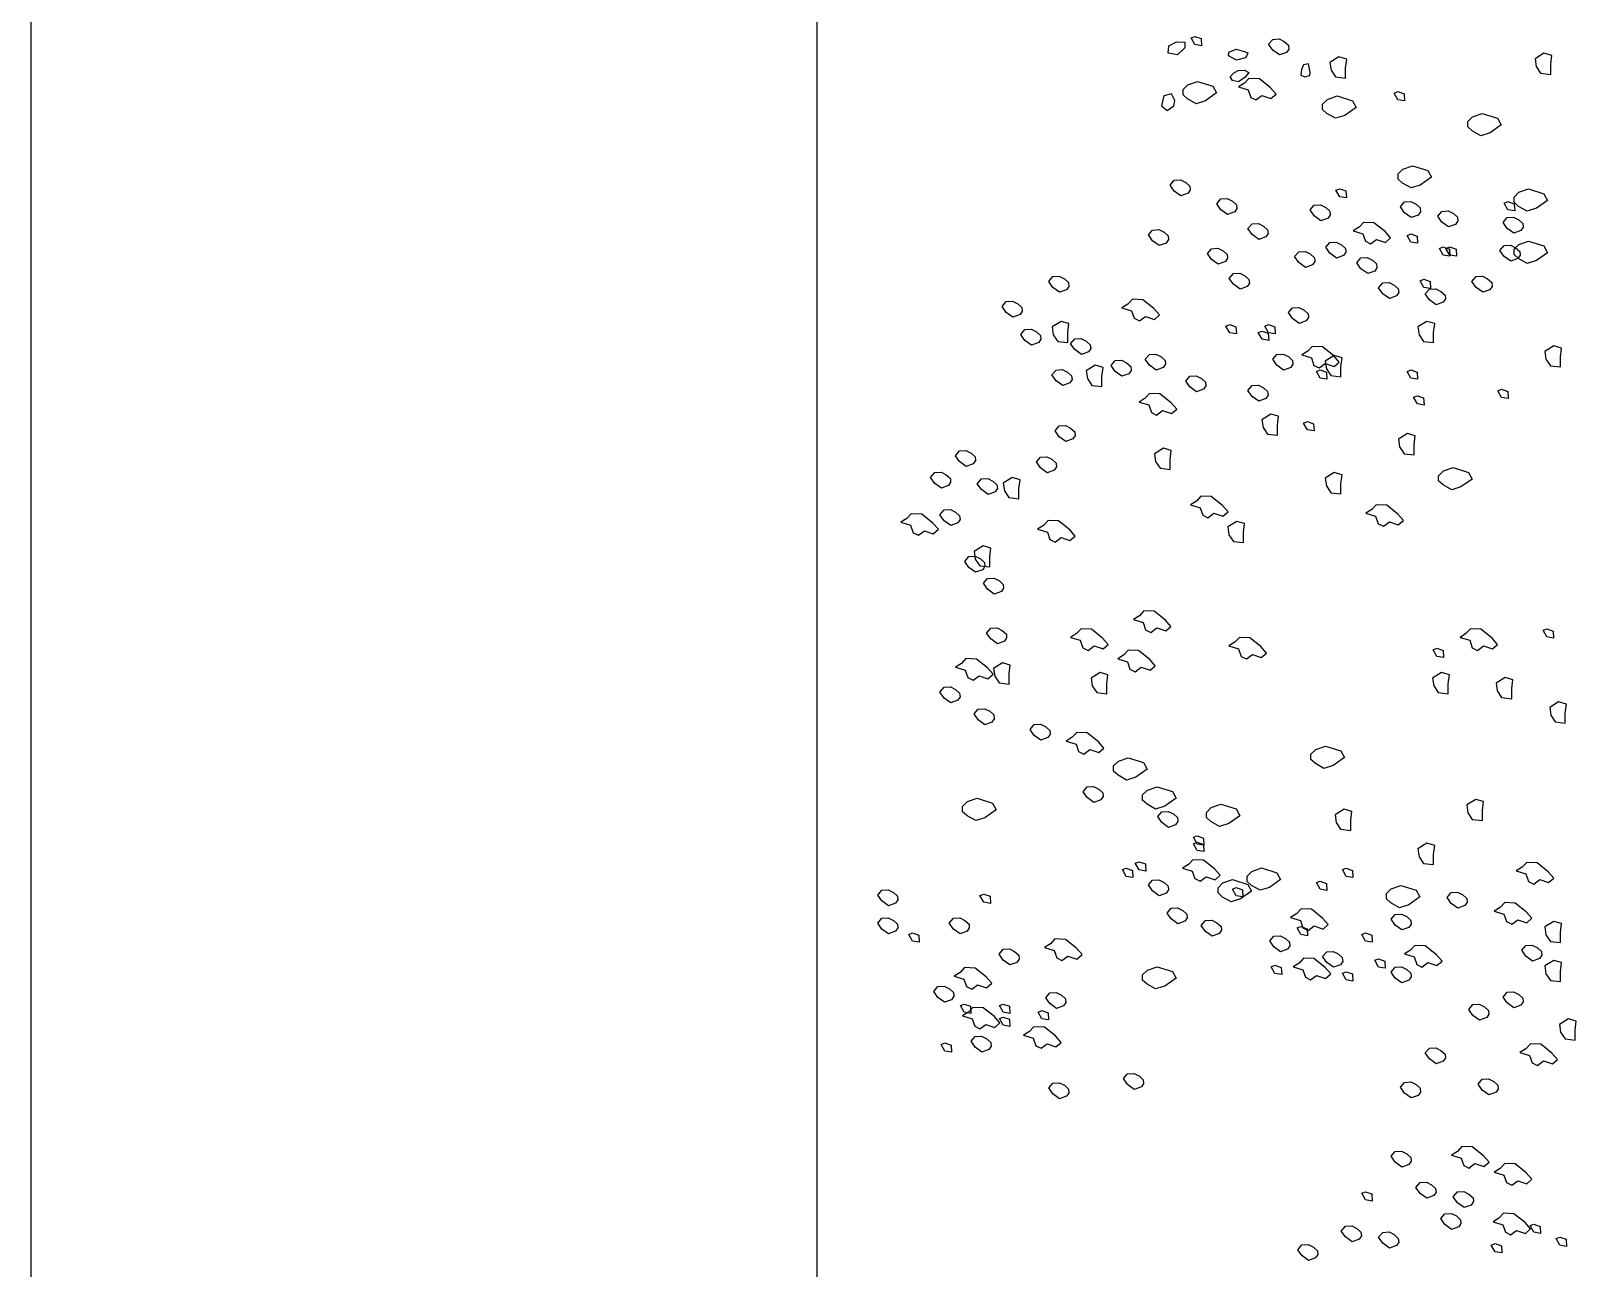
# Model space of a CAD drawing. Header units: millimetres. Extents: x 462666 to 1244237, y 2328025 to 3795663.
# Drawn here: x 1063301 to 1065664, y 2712353 to 2714242 of the extents above; entities that cross this region are included whole.
import ezdxf

# ---------------------------------------------------------------- set-up
doc = ezdxf.new("R2010")
doc.units = ezdxf.units.MM
for name, color, linetype in [('arbre', 250, 'Continuous'), ('MUR_POH', 64, 'Continuous'), ('PLO_LIN', 6, 'Continuous'), ('POP', 7, 'Continuous'), ('RAM_100', 160, 'Continuous')]:
    doc.layers.add(name, color=color, linetype=linetype)

# ---------------------------------------------------------------- blocks, each defined once
blk = doc.blocks.new('Z_RAM_A_3_hp 1220')
at = {"layer": 'POP', "linetype": 'Continuous'}
blk.add_lwpolyline([(-288.5, -408), (-6.5, -408), (-6.5, -13), (-288.5, -13)], close=True, dxfattribs=at)
at = {"layer": 'RAM_100', "linetype": 'Continuous'}
for points in [[(-297, -420), (0, -420), (0, 0), (-297, 0)], [(-288.5, -13), (-288.5, -408), (-6.5, -408), (-6.5, -13)]]:
    blk.add_lwpolyline(points, close=True, dxfattribs=at)
blk = doc.blocks.new('STROM 2')
at = {"layer": 'arbre', "color": 252}
for points in [[(1050349.5, 2714216), (1050338.2, 2714205.2), (1050324, 2714208), (1050325.1, 2714219.4), (1050336.5, 2714225.1), (1050349.5, 2714224.5)], [(1050375.1, 2714219.4), (1050364.9, 2714221.1), (1050359.2, 2714231.3), (1050364.9, 2714233.6), (1050374.5, 2714230.2)], [(1050442.1, 2714200.7), (1050428.5, 2714197.2), (1050416, 2714204.1), (1050416.6, 2714209.7), (1050427.9, 2714214.3), (1050438.7, 2714210.9), (1050445.6, 2714208.6), (1050444.4, 2714205.2)], [(1050504.6, 2714209.2), (1050493.8, 2714205.2), (1050483.6, 2714212.6), (1050477.4, 2714221.7), (1050483.6, 2714229), (1050493.3, 2714229.6), (1050501.2, 2714225.6), (1050507.5, 2714220), (1050508, 2714214.3)], [(1050541, 2714178.5), (1050538.2, 2714191.6), (1050530.8, 2714190.4), (1050527.4, 2714183.1), (1050526.8, 2714174.5), (1050532.5, 2714171.7), (1050540.4, 2714174)], [(1050594.9, 2714170), (1050594.9, 2714185.3), (1050596.6, 2714198.9), (1050584.7, 2714202.3), (1050571, 2714193.8), (1050572.7, 2714181.9), (1050579.6, 2714171.7)], [(1050908.1, 2714175.6), (1050908.1, 2714191), (1050909.8, 2714204.6), (1050897.8, 2714208), (1050884.2, 2714199.5), (1050885.9, 2714187.6), (1050892.7, 2714177.3)], [(1050441, 2714170.6), (1050431.4, 2714164.3), (1050422.3, 2714166), (1050418.9, 2714171.7), (1050424, 2714177.4), (1050430.8, 2714181.3), (1050440.4, 2714181.9), (1050447.3, 2714178.5)], [(1050480.2, 2714155.2), (1050463.2, 2714168.9), (1050447.3, 2714169.4), (1050440.4, 2714162), (1050431.4, 2714156.4), (1050446.1, 2714151.8), (1050450.1, 2714140.5), (1050458.1, 2714136.5), (1050467.1, 2714143.3), (1050480.8, 2714138.8), (1050488.7, 2714145.6)], [(1050334.3, 2714135.9), (1050329.2, 2714146.1), (1050317.2, 2714142.7), (1050313.8, 2714127.4), (1050322.3, 2714120.6), (1050332.6, 2714127.4)], [(1050380.8, 2714135.3), (1050366.6, 2714130.8), (1050353.5, 2714138.2), (1050346.7, 2714144.4), (1050346.7, 2714152.4), (1050354.1, 2714159.8), (1050368.9, 2714164.9), (1050392.2, 2714157.5), (1050397.8, 2714147.3)], [(1050593.8, 2714113), (1050579.6, 2714108.5), (1050566.5, 2714115.9), (1050559.7, 2714122.1), (1050559.7, 2714130.1), (1050567.1, 2714137.4), (1050581.9, 2714142.6), (1050605.2, 2714135.2), (1050610.9, 2714125)], [(1050685, 2714135.1), (1050674.8, 2714136.8), (1050669.1, 2714147), (1050674.8, 2714149.3), (1050684.5, 2714145.9)], [(1050815.4, 2714086.4), (1050801.2, 2714081.9), (1050788.1, 2714089.3), (1050781.3, 2714095.5), (1050781.3, 2714103.5), (1050788.7, 2714110.9), (1050803.5, 2714116), (1050826.8, 2714108.6), (1050832.5, 2714098.4)], [(1050709, 2714006.7), (1050694.8, 2714002.2), (1050681.8, 2714009.5), (1050675, 2714015.8), (1050675, 2714023.7), (1050682.3, 2714031.1), (1050697.1, 2714036.2), (1050720.4, 2714028.9), (1050726.1, 2714018.6)], [(1050354.3, 2713994.1), (1050343.5, 2713990.2), (1050333.3, 2713997.5), (1050327, 2714006.6), (1050333.3, 2714014), (1050343, 2714014.6), (1050350.9, 2714010.6), (1050357.2, 2714004.9), (1050357.7, 2713999.2)], [(1050596.1, 2713986.9), (1050585.9, 2713988.6), (1050580.2, 2713998.8), (1050585.9, 2714001.1), (1050595.5, 2713997.7)], [(1050886.3, 2713971.3), (1050872.1, 2713966.7), (1050859.1, 2713974.1), (1050852.2, 2713980.4), (1050852.2, 2713988.3), (1050859.6, 2713995.7), (1050874.4, 2714000.8), (1050897.7, 2713993.4), (1050903.4, 2713983.2)], [(1050425.6, 2713965.6), (1050414.8, 2713961.7), (1050404.6, 2713969), (1050398.3, 2713978.1), (1050404.6, 2713985.5), (1050414.2, 2713986.1), (1050422.2, 2713982.1), (1050428.4, 2713976.4), (1050429, 2713970.7)], [(1050705.9, 2713960.9), (1050695.1, 2713956.9), (1050684.8, 2713964.3), (1050678.6, 2713973.4), (1050684.8, 2713980.8), (1050694.5, 2713981.3), (1050702.4, 2713977.4), (1050708.7, 2713971.7), (1050709.3, 2713966)], [(1050853.1, 2713967.2), (1050842.8, 2713968.9), (1050837.2, 2713979.1), (1050842.8, 2713981.4), (1050852.5, 2713978)], [(1050568.1, 2713956.1), (1050557.3, 2713952.2), (1050547.1, 2713959.5), (1050540.8, 2713968.6), (1050547.1, 2713976), (1050556.7, 2713976.6), (1050564.7, 2713972.6), (1050570.9, 2713966.9), (1050571.5, 2713961.2)], [(1050762.9, 2713946.6), (1050752.1, 2713942.7), (1050741.8, 2713950), (1050735.6, 2713959.1), (1050741.8, 2713966.5), (1050751.5, 2713967.1), (1050759.5, 2713963.1), (1050765.7, 2713957.4), (1050766.3, 2713951.8)], [(1050862.6, 2713937.1), (1050851.8, 2713933.2), (1050841.6, 2713940.5), (1050835.4, 2713949.6), (1050841.6, 2713957), (1050851.3, 2713957.6), (1050859.2, 2713953.6), (1050865.5, 2713947.9), (1050866, 2713942.3)], [(1050321.1, 2713918.1), (1050310.3, 2713914.2), (1050300, 2713921.6), (1050293.8, 2713930.6), (1050300, 2713938), (1050309.7, 2713938.6), (1050317.7, 2713934.6), (1050323.9, 2713928.9), (1050324.5, 2713923.3)], [(1050473.1, 2713927.6), (1050462.3, 2713923.7), (1050452.1, 2713931.1), (1050445.8, 2713940.1), (1050452.1, 2713947.5), (1050461.7, 2713948.1), (1050469.7, 2713944.1), (1050475.9, 2713938.4), (1050476.5, 2713932.8)], [(1050655.2, 2713935.5), (1050638.1, 2713949.2), (1050622.2, 2713949.7), (1050615.4, 2713942.3), (1050606.3, 2713936.7), (1050621.1, 2713932.1), (1050625.1, 2713920.8), (1050633, 2713916.8), (1050642.1, 2713923.6), (1050655.7, 2713919.1), (1050663.7, 2713925.9)], [(1050704.8, 2713917.8), (1050694.6, 2713919.5), (1050688.9, 2713929.7), (1050694.6, 2713932), (1050704.2, 2713928.6)], [(1050411.3, 2713889.7), (1050400.5, 2713885.7), (1050390.3, 2713893.1), (1050384.1, 2713902.1), (1050390.3, 2713909.5), (1050400, 2713910.1), (1050407.9, 2713906.1), (1050414.2, 2713900.4), (1050414.7, 2713894.8)], [(1050591.8, 2713899.2), (1050581, 2713895.2), (1050570.8, 2713902.6), (1050564.6, 2713911.6), (1050570.8, 2713919), (1050580.5, 2713919.6), (1050588.4, 2713915.6), (1050594.7, 2713909.9), (1050595.3, 2713904.3)], [(1050754.2, 2713898), (1050744, 2713899.7), (1050738.3, 2713909.9), (1050744, 2713912.2), (1050753.7, 2713908.8)], [(1050764.1, 2713898), (1050753.9, 2713899.7), (1050748.2, 2713909.9), (1050753.9, 2713912.2), (1050763.5, 2713908.8)], [(1050857.9, 2713894.4), (1050847.1, 2713890.4), (1050836.9, 2713897.8), (1050830.6, 2713906.9), (1050836.9, 2713914.3), (1050846.5, 2713914.8), (1050854.5, 2713910.9), (1050860.7, 2713905.2), (1050861.3, 2713899.5)], [(1050886.3, 2713891.5), (1050872.1, 2713887), (1050859.1, 2713894.4), (1050852.2, 2713900.6), (1050852.2, 2713908.6), (1050859.6, 2713915.9), (1050874.4, 2713921.1), (1050897.7, 2713913.7), (1050903.4, 2713903.4)], [(1050544.3, 2713884.9), (1050533.5, 2713880.9), (1050523.3, 2713888.3), (1050517.1, 2713897.4), (1050523.3, 2713904.8), (1050533, 2713905.4), (1050540.9, 2713901.4), (1050547.2, 2713895.7), (1050547.7, 2713890)], [(1050639.3, 2713875.4), (1050628.6, 2713871.4), (1050618.3, 2713878.8), (1050612.1, 2713887.9), (1050618.3, 2713895.3), (1050628, 2713895.9), (1050635.9, 2713891.9), (1050642.2, 2713886.2), (1050642.8, 2713880.5)], [(1050169, 2713846.9), (1050158.3, 2713842.9), (1050148, 2713850.3), (1050141.8, 2713859.4), (1050148, 2713866.8), (1050157.7, 2713867.4), (1050165.6, 2713863.4), (1050171.9, 2713857.7), (1050172.5, 2713852)], [(1050444.6, 2713851.7), (1050433.8, 2713847.7), (1050423.6, 2713855.1), (1050417.3, 2713864.2), (1050423.6, 2713871.5), (1050433.2, 2713872.1), (1050441.2, 2713868.1), (1050447.4, 2713862.5), (1050448, 2713856.8)], [(1050724.6, 2713848.6), (1050714.4, 2713850.3), (1050708.7, 2713860.5), (1050714.4, 2713862.8), (1050724, 2713859.4)], [(1050815.1, 2713846.9), (1050804.3, 2713842.9), (1050794.1, 2713850.3), (1050787.8, 2713859.4), (1050794.1, 2713866.8), (1050803.8, 2713867.4), (1050811.7, 2713863.4), (1050818, 2713857.7), (1050818.5, 2713852)], [(1050672.6, 2713837.4), (1050661.8, 2713833.4), (1050651.6, 2713840.8), (1050645.3, 2713849.9), (1050651.6, 2713857.3), (1050661.2, 2713857.9), (1050669.2, 2713853.9), (1050675.4, 2713848.2), (1050676, 2713842.5)], [(1050743.9, 2713827.9), (1050733.1, 2713823.9), (1050722.8, 2713831.3), (1050716.6, 2713840.4), (1050722.8, 2713847.8), (1050732.5, 2713848.4), (1050740.5, 2713844.4), (1050746.7, 2713838.7), (1050747.3, 2713833)], [(1050097.8, 2713808.9), (1050087, 2713805), (1050076.8, 2713812.3), (1050070.5, 2713821.4), (1050076.8, 2713828.8), (1050086.4, 2713829.4), (1050094.4, 2713825.4), (1050100.6, 2713819.7), (1050101.2, 2713814)], [(1050302.3, 2713818), (1050285.3, 2713831.6), (1050269.4, 2713832.2), (1050262.6, 2713824.8), (1050253.5, 2713819.1), (1050268.2, 2713814.6), (1050272.2, 2713803.2), (1050280.2, 2713799.2), (1050289.3, 2713806), (1050302.9, 2713801.5), (1050310.9, 2713808.3)], [(1050534.8, 2713799.4), (1050524, 2713795.5), (1050513.8, 2713802.8), (1050507.6, 2713811.9), (1050513.8, 2713819.3), (1050523.5, 2713819.9), (1050531.4, 2713815.9), (1050537.7, 2713810.2), (1050538.2, 2713804.5)], [(1050170.7, 2713766.1), (1050170.7, 2713781.5), (1050172.4, 2713795.1), (1050160.4, 2713798.5), (1050146.8, 2713790), (1050148.5, 2713778.1), (1050155.3, 2713767.8)], [(1050428.1, 2713779.5), (1050417.9, 2713781.2), (1050412.2, 2713791.4), (1050417.9, 2713793.7), (1050427.5, 2713790.3)], [(1050487.4, 2713779.5), (1050477.2, 2713781.2), (1050471.5, 2713791.4), (1050477.2, 2713793.7), (1050486.8, 2713790.3)], [(1050729.3, 2713766.1), (1050729.3, 2713781.5), (1050731, 2713795.1), (1050719.1, 2713798.5), (1050705.4, 2713790), (1050707.2, 2713778.1), (1050714, 2713767.8)], [(1050126.3, 2713766.2), (1050115.5, 2713762.2), (1050105.3, 2713769.6), (1050099, 2713778.7), (1050105.3, 2713786.1), (1050114.9, 2713786.6), (1050122.9, 2713782.7), (1050129.1, 2713777), (1050129.7, 2713771.3)], [(1050202.3, 2713751.9), (1050191.5, 2713748), (1050181.3, 2713755.4), (1050175, 2713764.4), (1050181.3, 2713771.8), (1050190.9, 2713772.4), (1050198.9, 2713768.4), (1050205.1, 2713762.7), (1050205.7, 2713757.1)], [(1050477.5, 2713769.6), (1050467.3, 2713771.3), (1050461.6, 2713781.5), (1050467.3, 2713783.8), (1050476.9, 2713780.4)], [(1050316.3, 2713728.2), (1050305.5, 2713724.2), (1050295.3, 2713731.6), (1050289, 2713740.7), (1050295.3, 2713748.1), (1050304.9, 2713748.6), (1050312.9, 2713744.7), (1050319.2, 2713739), (1050319.7, 2713733.3)], [(1050511.1, 2713728.2), (1050500.3, 2713724.2), (1050490.1, 2713731.6), (1050483.8, 2713740.7), (1050490.1, 2713748.1), (1050499.7, 2713748.6), (1050507.7, 2713744.7), (1050513.9, 2713739), (1050514.5, 2713733.3)], [(1050576.8, 2713746.1), (1050559.7, 2713759.8), (1050543.8, 2713760.3), (1050537, 2713752.9), (1050527.9, 2713747.3), (1050542.7, 2713742.7), (1050546.6, 2713731.4), (1050554.6, 2713727.4), (1050563.7, 2713734.2), (1050577.3, 2713729.7), (1050585.3, 2713736.5)], [(1050587.8, 2713714), (1050587.8, 2713729.4), (1050589.5, 2713743), (1050577.6, 2713746.4), (1050563.9, 2713737.9), (1050565.6, 2713725.9), (1050572.4, 2713715.7)], [(1050923, 2713728.9), (1050923, 2713744.2), (1050924.7, 2713757.9), (1050912.7, 2713761.3), (1050899.1, 2713752.8), (1050900.8, 2713740.8), (1050907.6, 2713730.6)], [(1050173.8, 2713704.5), (1050163, 2713700.5), (1050152.8, 2713707.9), (1050146.5, 2713717), (1050152.8, 2713724.3), (1050162.4, 2713724.9), (1050170.4, 2713720.9), (1050176.6, 2713715.3), (1050177.2, 2713709.6)], [(1050222.8, 2713699.1), (1050222.8, 2713714.5), (1050224.5, 2713728.1), (1050212.6, 2713731.5), (1050199, 2713723), (1050200.7, 2713711.1), (1050207.5, 2713700.8)], [(1050264.1, 2713718.7), (1050253.3, 2713714.7), (1050243, 2713722.1), (1050236.8, 2713731.2), (1050243, 2713738.6), (1050252.7, 2713739.2), (1050260.6, 2713735.2), (1050266.9, 2713729.5), (1050267.5, 2713723.8)], [(1050566.5, 2713710.3), (1050556.2, 2713712), (1050550.5, 2713722.2), (1050556.2, 2713724.5), (1050565.9, 2713721.1)], [(1050704.8, 2713710.3), (1050694.6, 2713712), (1050688.9, 2713722.2), (1050694.6, 2713724.5), (1050704.2, 2713721.1)], [(1050378.1, 2713695), (1050367.3, 2713691), (1050357, 2713698.4), (1050350.8, 2713707.5), (1050357, 2713714.8), (1050366.7, 2713715.4), (1050374.7, 2713711.4), (1050380.9, 2713705.8), (1050381.5, 2713700.1)], [(1050473.1, 2713680.7), (1050462.3, 2713676.7), (1050452.1, 2713684.1), (1050445.8, 2713693.2), (1050452.1, 2713700.6), (1050461.7, 2713701.2), (1050469.7, 2713697.2), (1050475.9, 2713691.5), (1050476.5, 2713685.8)], [(1050843.2, 2713680.7), (1050832.9, 2713682.4), (1050827.3, 2713692.6), (1050832.9, 2713694.9), (1050842.6, 2713691.5)], [(1050328.5, 2713674.3), (1050311.4, 2713687.9), (1050295.5, 2713688.5), (1050288.7, 2713681.1), (1050279.6, 2713675.4), (1050294.4, 2713670.9), (1050298.4, 2713659.5), (1050306.3, 2713655.5), (1050315.4, 2713662.4), (1050329, 2713657.8), (1050337, 2713664.6)], [(1050714.7, 2713670.8), (1050704.5, 2713672.5), (1050698.8, 2713682.7), (1050704.5, 2713685), (1050714.1, 2713681.6)], [(1050490.9, 2713624.7), (1050490.9, 2713640), (1050492.6, 2713653.6), (1050480.7, 2713657), (1050467.1, 2713648.5), (1050468.8, 2713636.6), (1050475.6, 2713626.4)], [(1050178.5, 2713619), (1050167.8, 2713615), (1050157.5, 2713622.4), (1050151.3, 2713631.5), (1050157.5, 2713638.9), (1050167.2, 2713639.4), (1050175.1, 2713635.5), (1050181.4, 2713629.8), (1050182, 2713624.1)], [(1050546.7, 2713631.3), (1050536.5, 2713633), (1050530.8, 2713643.2), (1050536.5, 2713645.5), (1050546.1, 2713642.1)], [(1050699.5, 2713594.9), (1050699.5, 2713610.2), (1050701.2, 2713623.8), (1050689.3, 2713627.3), (1050675.7, 2713618.7), (1050677.4, 2713606.8), (1050684.2, 2713596.6)], [(1050026.5, 2713581), (1050015.7, 2713577), (1050005.5, 2713584.4), (1049999.3, 2713593.5), (1050005.5, 2713600.9), (1050015.2, 2713601.4), (1050023.1, 2713597.5), (1050029.4, 2713591.8), (1050029.9, 2713586.1)], [(1050327.1, 2713572.6), (1050327.1, 2713587.9), (1050328.8, 2713601.5), (1050316.9, 2713604.9), (1050303.2, 2713596.4), (1050304.9, 2713584.5), (1050311.7, 2713574.3)], [(1050150, 2713571.5), (1050139.2, 2713567.5), (1050129, 2713574.9), (1050122.8, 2713584), (1050129, 2713591.4), (1050138.7, 2713591.9), (1050146.6, 2713588), (1050152.9, 2713582.3), (1050153.5, 2713576.6)], [(1050771.1, 2713546), (1050756.9, 2713541.4), (1050743.8, 2713548.8), (1050737, 2713555.1), (1050737, 2713563), (1050744.4, 2713570.4), (1050759.2, 2713575.5), (1050782.5, 2713568.1), (1050788.1, 2713557.9)], [(1049988.5, 2713547.8), (1049977.7, 2713543.8), (1049967.5, 2713551.2), (1049961.3, 2713560.3), (1049967.5, 2713567.6), (1049977.2, 2713568.2), (1049985.1, 2713564.2), (1049991.4, 2713558.5), (1049991.9, 2713552.9)], [(1050059.8, 2713538.3), (1050049, 2713534.3), (1050038.8, 2713541.7), (1050032.5, 2713550.8), (1050038.8, 2713558.1), (1050048.4, 2713558.7), (1050056.4, 2713554.7), (1050062.6, 2713549.1), (1050063.2, 2713543.4)], [(1050096.2, 2713527.9), (1050096.2, 2713543.2), (1050097.9, 2713556.8), (1050086, 2713560.2), (1050072.3, 2713551.7), (1050074, 2713539.8), (1050080.8, 2713529.6)], [(1050587.8, 2713535.3), (1050587.8, 2713550.7), (1050589.5, 2713564.3), (1050577.6, 2713567.7), (1050563.9, 2713559.2), (1050565.6, 2713547.3), (1050572.4, 2713537)], [(1050406.9, 2713517.5), (1050389.8, 2713531.2), (1050373.9, 2713531.7), (1050367.1, 2713524.3), (1050358, 2713518.7), (1050372.8, 2713514.1), (1050376.8, 2713502.8), (1050384.7, 2713498.8), (1050393.8, 2713505.6), (1050407.4, 2713501.1), (1050415.4, 2713507.9)], [(1049964.8, 2713490.7), (1049947.7, 2713504.3), (1049931.8, 2713504.9), (1049925, 2713497.5), (1049915.9, 2713491.8), (1049930.7, 2713487.3), (1049934.6, 2713475.9), (1049942.6, 2713472), (1049951.7, 2713478.8), (1049965.3, 2713474.2), (1049973.3, 2713481.1)], [(1050002.8, 2713490.8), (1049992, 2713486.8), (1049981.8, 2713494.2), (1049975.5, 2713503.3), (1049981.8, 2713510.7), (1049991.4, 2713511.2), (1049999.4, 2713507.2), (1050005.6, 2713501.6), (1050006.2, 2713495.9)], [(1050674.8, 2713504.5), (1050657.7, 2713518.1), (1050641.8, 2713518.7), (1050635, 2713511.3), (1050625.9, 2713505.6), (1050640.7, 2713501.1), (1050644.7, 2713489.7), (1050652.6, 2713485.7), (1050661.7, 2713492.5), (1050675.3, 2713488), (1050683.3, 2713494.8)], [(1050173.6, 2713480.3), (1050156.5, 2713493.9), (1050140.6, 2713494.5), (1050133.8, 2713487.1), (1050124.7, 2713481.4), (1050139.5, 2713476.9), (1050143.4, 2713465.5), (1050151.4, 2713461.5), (1050160.5, 2713468.4), (1050174.1, 2713463.8), (1050182.1, 2713470.6)], [(1050438.8, 2713460.9), (1050438.8, 2713476.2), (1050440.5, 2713489.8), (1050428.6, 2713493.2), (1050415, 2713484.7), (1050416.7, 2713472.8), (1050423.5, 2713462.6)], [(1050040.8, 2713419.5), (1050030, 2713415.6), (1050019.8, 2713423), (1050013.5, 2713432), (1050019.8, 2713439.4), (1050029.4, 2713440), (1050037.4, 2713436), (1050043.6, 2713430.3), (1050044.2, 2713424.7)], [(1050051.5, 2713423.7), (1050051.5, 2713439), (1050053.2, 2713452.6), (1050041.3, 2713456), (1050027.6, 2713447.5), (1050029.3, 2713435.6), (1050036.2, 2713425.4)], [(1050069.3, 2713386.3), (1050058.5, 2713382.3), (1050048.3, 2713389.7), (1050042, 2713398.8), (1050048.3, 2713406.2), (1050057.9, 2713406.7), (1050065.9, 2713402.8), (1050072.1, 2713397.1), (1050072.7, 2713391.4)], [(1050319.7, 2713342.5), (1050302.7, 2713356.2), (1050286.8, 2713356.7), (1050280, 2713349.3), (1050270.9, 2713343.7), (1050285.6, 2713339.1), (1050289.6, 2713327.8), (1050297.6, 2713323.8), (1050306.7, 2713330.6), (1050320.3, 2713326.1), (1050328.2, 2713332.9)], [(1050074, 2713310.3), (1050063.2, 2713306.4), (1050053, 2713313.7), (1050046.8, 2713322.8), (1050053, 2713330.2), (1050062.7, 2713330.8), (1050070.6, 2713326.8), (1050076.9, 2713321.1), (1050077.4, 2713315.4)], [(1050223.9, 2713315.1), (1050206.9, 2713328.7), (1050191, 2713329.3), (1050184.2, 2713321.9), (1050175.1, 2713316.2), (1050189.8, 2713311.7), (1050193.8, 2713300.3), (1050201.8, 2713296.3), (1050210.9, 2713303.1), (1050224.5, 2713298.6), (1050232.4, 2713305.4)], [(1050465.7, 2713302), (1050448.6, 2713315.6), (1050432.7, 2713316.2), (1050425.9, 2713308.8), (1050416.8, 2713303.1), (1050431.6, 2713298.6), (1050435.6, 2713287.2), (1050443.5, 2713283.3), (1050452.6, 2713290.1), (1050466.2, 2713285.5), (1050474.2, 2713292.3)], [(1050818.5, 2713315.1), (1050801.5, 2713328.7), (1050785.6, 2713329.3), (1050778.7, 2713321.9), (1050769.7, 2713316.2), (1050784.4, 2713311.7), (1050788.4, 2713300.3), (1050796.4, 2713296.3), (1050805.4, 2713303.1), (1050819.1, 2713298.6), (1050827, 2713305.4)], [(1050912.4, 2713315.2), (1050902.1, 2713316.9), (1050896.4, 2713327.1), (1050902.1, 2713329.4), (1050911.8, 2713325.9)], [(1050295.8, 2713282.4), (1050278.8, 2713296), (1050262.8, 2713296.6), (1050256, 2713289.2), (1050246.9, 2713283.5), (1050261.7, 2713279), (1050265.7, 2713267.6), (1050273.6, 2713263.7), (1050282.7, 2713270.5), (1050296.4, 2713265.9), (1050304.3, 2713272.7)], [(1050744.3, 2713285.5), (1050734.1, 2713287.2), (1050728.4, 2713297.4), (1050734.1, 2713299.7), (1050743.8, 2713296.3)], [(1050048.3, 2713269.5), (1050031.2, 2713283.1), (1050015.3, 2713283.7), (1050008.5, 2713276.3), (1049999.4, 2713270.6), (1050014.2, 2713266.1), (1050018.2, 2713254.7), (1050026.1, 2713250.7), (1050035.2, 2713257.5), (1050048.8, 2713253), (1050056.8, 2713259.8)], [(1050081.3, 2713245), (1050081.3, 2713260.3), (1050083, 2713273.9), (1050071.1, 2713277.3), (1050057.4, 2713268.8), (1050059.1, 2713256.9), (1050065.9, 2713246.7)], [(1050230.2, 2713230.1), (1050230.2, 2713245.4), (1050231.9, 2713259), (1050220, 2713262.4), (1050206.4, 2713253.9), (1050208.1, 2713242), (1050214.9, 2713231.8)], [(1050751.6, 2713230.1), (1050751.6, 2713245.4), (1050753.3, 2713259), (1050741.4, 2713262.4), (1050727.8, 2713253.9), (1050729.5, 2713242), (1050736.3, 2713231.8)], [(1050848.5, 2713222.6), (1050848.5, 2713238), (1050850.2, 2713251.6), (1050838.3, 2713255), (1050824.6, 2713246.5), (1050826.3, 2713234.5), (1050833.1, 2713224.3)], [(1050002.8, 2713220.1), (1049992, 2713216.1), (1049981.8, 2713223.5), (1049975.5, 2713232.6), (1049981.8, 2713240), (1049991.4, 2713240.5), (1049999.4, 2713236.6), (1050005.6, 2713230.9), (1050006.2, 2713225.2)], [(1050055, 2713186.9), (1050044.2, 2713182.9), (1050034, 2713190.3), (1050027.8, 2713199.4), (1050034, 2713206.7), (1050043.7, 2713207.3), (1050051.6, 2713203.3), (1050057.9, 2713197.7), (1050058.4, 2713192)], [(1050930.4, 2713185.4), (1050930.4, 2713200.7), (1050932.1, 2713214.3), (1050920.2, 2713217.8), (1050906.6, 2713209.2), (1050908.3, 2713197.3), (1050915.1, 2713187.1)], [(1050140.5, 2713163.1), (1050129.7, 2713159.1), (1050119.5, 2713166.5), (1050113.3, 2713175.6), (1050119.5, 2713183), (1050129.2, 2713183.6), (1050137.1, 2713179.6), (1050143.4, 2713173.9), (1050143.9, 2713168.2)], [(1050217.4, 2713156.8), (1050200.4, 2713170.4), (1050184.5, 2713171), (1050177.6, 2713163.6), (1050168.5, 2713157.9), (1050183.3, 2713153.4), (1050187.3, 2713142), (1050195.2, 2713138), (1050204.3, 2713144.8), (1050218, 2713140.3), (1050225.9, 2713147.1)], [(1050576.1, 2713120.7), (1050561.9, 2713116.1), (1050548.8, 2713123.5), (1050542, 2713129.8), (1050542, 2713137.7), (1050549.4, 2713145.1), (1050564.2, 2713150.2), (1050587.5, 2713142.8), (1050593.1, 2713132.6)], [(1050274.7, 2713103), (1050260.5, 2713098.4), (1050247.4, 2713105.8), (1050240.6, 2713112.1), (1050240.6, 2713120), (1050248, 2713127.4), (1050262.8, 2713132.5), (1050286.1, 2713125.1), (1050291.8, 2713114.9)], [(1050221.3, 2713068.2), (1050210.5, 2713064.2), (1050200.3, 2713071.6), (1050194, 2713080.6), (1050200.3, 2713088), (1050209.9, 2713088.6), (1050217.9, 2713084.6), (1050224.1, 2713078.9), (1050224.7, 2713073.3)], [(1050319, 2713058.7), (1050304.8, 2713054.1), (1050291.8, 2713061.5), (1050285, 2713067.8), (1050285, 2713075.7), (1050292.3, 2713083.1), (1050307.1, 2713088.2), (1050330.4, 2713080.8), (1050336.1, 2713070.6)], [(1050044.3, 2713040.9), (1050030.1, 2713036.4), (1050017, 2713043.8), (1050010.2, 2713050), (1050010.2, 2713058), (1050017.6, 2713065.4), (1050032.3, 2713070.5), (1050055.6, 2713063.1), (1050061.3, 2713052.9)], [(1050416.5, 2713032.1), (1050402.3, 2713027.5), (1050389.3, 2713034.9), (1050382.5, 2713041.2), (1050382.5, 2713049.1), (1050389.8, 2713056.5), (1050404.6, 2713061.6), (1050427.9, 2713054.2), (1050433.6, 2713044)], [(1050803.8, 2713036.5), (1050803.8, 2713051.8), (1050805.5, 2713065.4), (1050793.6, 2713068.8), (1050779.9, 2713060.3), (1050781.6, 2713048.4), (1050788.4, 2713038.2)], [(1050335.3, 2713030.2), (1050324.5, 2713026.2), (1050314.3, 2713033.6), (1050308, 2713042.7), (1050314.3, 2713050), (1050324, 2713050.6), (1050331.9, 2713046.6), (1050338.2, 2713041), (1050338.7, 2713035.3)], [(1050602.7, 2713021.6), (1050602.7, 2713036.9), (1050604.4, 2713050.5), (1050592.5, 2713054), (1050578.8, 2713045.4), (1050580.5, 2713033.5), (1050587.3, 2713023.3)], [(1050378.7, 2712999), (1050368.5, 2713000.7), (1050362.8, 2713011), (1050368.5, 2713013.2), (1050378.1, 2713009.8)], [(1050378.7, 2712989.2), (1050368.5, 2712990.9), (1050362.8, 2713001.1), (1050368.5, 2713003.4), (1050378.1, 2712999.9)], [(1050729.3, 2712969.5), (1050729.3, 2712984.8), (1050731, 2712998.4), (1050719.1, 2713001.8), (1050705.4, 2712993.3), (1050707.2, 2712981.4), (1050714, 2712971.2)], [(1050270, 2712949.6), (1050259.7, 2712951.3), (1050254.1, 2712961.6), (1050259.7, 2712963.8), (1050269.4, 2712960.4)], [(1050289.7, 2712959.5), (1050279.5, 2712961.2), (1050273.8, 2712971.4), (1050279.5, 2712973.7), (1050289.2, 2712970.3)], [(1050394.9, 2712962.7), (1050377.8, 2712976.3), (1050361.9, 2712976.8), (1050355.1, 2712969.5), (1050346, 2712963.8), (1050360.8, 2712959.2), (1050364.8, 2712947.9), (1050372.7, 2712943.9), (1050381.8, 2712950.7), (1050395.5, 2712946.2), (1050403.4, 2712953)], [(1050478.6, 2712934.6), (1050464.4, 2712930.1), (1050451.3, 2712937.5), (1050444.5, 2712943.7), (1050444.5, 2712951.7), (1050451.9, 2712959), (1050466.7, 2712964.2), (1050489.9, 2712956.8), (1050495.6, 2712946.5)], [(1050606, 2712949.6), (1050595.8, 2712951.3), (1050590.1, 2712961.6), (1050595.8, 2712963.8), (1050605.4, 2712960.4)], [(1050904.4, 2712958.5), (1050887.3, 2712972.1), (1050871.4, 2712972.7), (1050864.6, 2712965.3), (1050855.5, 2712959.6), (1050870.3, 2712955.1), (1050874.3, 2712943.7), (1050882.2, 2712939.7), (1050891.3, 2712946.6), (1050904.9, 2712942), (1050912.9, 2712948.8)], [(1050321.1, 2712925.7), (1050310.3, 2712921.7), (1050300, 2712929.1), (1050293.8, 2712938.2), (1050300, 2712945.6), (1050309.7, 2712946.1), (1050317.7, 2712942.2), (1050323.9, 2712936.5), (1050324.5, 2712930.8)], [(1050434.3, 2712916.9), (1050420.1, 2712912.4), (1050407, 2712919.7), (1050400.2, 2712926), (1050400.2, 2712933.9), (1050407.6, 2712941.3), (1050422.3, 2712946.4), (1050445.6, 2712939.1), (1050451.3, 2712928.8)], [(1050566.5, 2712929.9), (1050556.2, 2712931.6), (1050550.5, 2712941.8), (1050556.2, 2712944.1), (1050565.9, 2712940.7)], [(1050691.3, 2712908), (1050677.1, 2712903.5), (1050664, 2712910.9), (1050657.2, 2712917.1), (1050657.2, 2712925.1), (1050664.6, 2712932.5), (1050679.4, 2712937.6), (1050702.7, 2712930.2), (1050708.4, 2712920)], [(1049907.8, 2712910.4), (1049897, 2712906.4), (1049886.7, 2712913.8), (1049880.5, 2712922.8), (1049886.7, 2712930.2), (1049896.4, 2712930.8), (1049904.4, 2712926.8), (1049910.6, 2712921.1), (1049911.2, 2712915.5)], [(1050052.5, 2712910.1), (1050042.3, 2712911.8), (1050036.6, 2712922.1), (1050042.3, 2712924.3), (1050052, 2712920.9)], [(1050438, 2712920), (1050427.7, 2712921.7), (1050422.1, 2712931.9), (1050427.7, 2712934.2), (1050437.4, 2712930.8)], [(1050777.1, 2712906.7), (1050766.3, 2712902.7), (1050756.1, 2712910.1), (1050749.8, 2712919.2), (1050756.1, 2712926.6), (1050765.8, 2712927.1), (1050773.7, 2712923.2), (1050780, 2712917.5), (1050780.5, 2712911.8)], [(1050349.6, 2712883), (1050338.8, 2712879), (1050328.5, 2712886.4), (1050322.3, 2712895.4), (1050328.5, 2712902.8), (1050338.2, 2712903.4), (1050346.2, 2712899.4), (1050352.4, 2712893.7), (1050353, 2712888.1)], [(1050559.8, 2712887.5), (1050542.8, 2712901.1), (1050526.9, 2712901.7), (1050520.1, 2712894.3), (1050511, 2712888.6), (1050525.8, 2712884.1), (1050529.7, 2712872.7), (1050537.7, 2712868.8), (1050546.8, 2712875.6), (1050560.4, 2712871), (1050568.4, 2712877.9)], [(1050691.6, 2712873.5), (1050680.8, 2712869.5), (1050670.6, 2712876.9), (1050664.3, 2712886), (1050670.6, 2712893.3), (1050680.2, 2712893.9), (1050688.2, 2712889.9), (1050694.4, 2712884.2), (1050695, 2712878.6)], [(1050870.8, 2712897.1), (1050853.7, 2712910.7), (1050837.8, 2712911.3), (1050831, 2712903.9), (1050821.9, 2712898.2), (1050836.7, 2712893.7), (1050840.7, 2712882.3), (1050848.6, 2712878.3), (1050857.7, 2712885.1), (1050871.4, 2712880.6), (1050879.3, 2712887.4)], [(1049907.8, 2712867.6), (1049897, 2712863.6), (1049886.7, 2712871), (1049880.5, 2712880.1), (1049886.7, 2712887.5), (1049896.4, 2712888.1), (1049904.4, 2712884.1), (1049910.6, 2712878.4), (1049911.2, 2712872.7)], [(1050017, 2712867.6), (1050006.2, 2712863.6), (1049996, 2712871), (1049989.8, 2712880.1), (1049996, 2712887.5), (1050005.7, 2712888.1), (1050013.6, 2712884.1), (1050019.9, 2712878.4), (1050020.4, 2712872.7)], [(1050401.8, 2712864), (1050391, 2712860), (1050380.8, 2712867.4), (1050374.6, 2712876.5), (1050380.8, 2712883.8), (1050390.5, 2712884.4), (1050398.4, 2712880.4), (1050404.7, 2712874.8), (1050405.2, 2712869.1)], [(1050536.8, 2712860.7), (1050526.6, 2712862.4), (1050520.9, 2712872.7), (1050526.6, 2712874.9), (1050536.2, 2712871.5)], [(1050923, 2712850.4), (1050923, 2712865.7), (1050924.7, 2712879.3), (1050912.7, 2712882.7), (1050899.1, 2712874.2), (1050900.8, 2712862.3), (1050907.6, 2712852.1)], [(1049943.8, 2712850.9), (1049933.6, 2712852.6), (1049927.9, 2712862.8), (1049933.6, 2712865), (1049943.3, 2712861.6)], [(1050184, 2712841.6), (1050167, 2712855.2), (1050151, 2712855.8), (1050144.2, 2712848.4), (1050135.1, 2712842.7), (1050149.9, 2712838.2), (1050153.9, 2712826.8), (1050161.8, 2712822.9), (1050170.9, 2712829.7), (1050184.6, 2712825.1), (1050192.5, 2712831.9)], [(1050506.3, 2712840.2), (1050495.5, 2712836.2), (1050485.3, 2712843.6), (1050479.1, 2712852.7), (1050485.3, 2712860.1), (1050495, 2712860.7), (1050502.9, 2712856.7), (1050509.2, 2712851), (1050509.7, 2712845.3)], [(1050635.6, 2712850.9), (1050625.4, 2712852.6), (1050619.7, 2712862.8), (1050625.4, 2712865), (1050635.1, 2712861.6)], [(1050733.6, 2712831.7), (1050716.5, 2712845.4), (1050700.6, 2712845.9), (1050693.8, 2712838.6), (1050684.7, 2712832.9), (1050699.5, 2712828.3), (1050703.5, 2712817), (1050711.4, 2712813), (1050720.5, 2712819.8), (1050734.1, 2712815.3), (1050742.1, 2712822.1)], [(1050891.1, 2712826), (1050880.3, 2712822), (1050870.1, 2712829.4), (1050863.9, 2712838.5), (1050870.1, 2712845.8), (1050879.8, 2712846.4), (1050887.7, 2712842.4), (1050894, 2712836.8), (1050894.5, 2712831.1)], [(1050093, 2712820.1), (1050082.2, 2712816.2), (1050072, 2712823.5), (1050065.8, 2712832.6), (1050072, 2712840), (1050081.7, 2712840.6), (1050089.6, 2712836.6), (1050095.9, 2712830.9), (1050096.4, 2712825.2)], [(1050563.7, 2712812.2), (1050546.6, 2712825.8), (1050530.7, 2712826.3), (1050523.9, 2712819), (1050514.8, 2712813.3), (1050529.6, 2712808.7), (1050533.6, 2712797.4), (1050541.5, 2712793.4), (1050550.6, 2712800.2), (1050564.3, 2712795.7), (1050572.2, 2712802.5)], [(1050587.1, 2712816.5), (1050576.3, 2712812.5), (1050566.1, 2712819.9), (1050559.8, 2712829), (1050566.1, 2712836.4), (1050575.7, 2712836.9), (1050583.7, 2712832.9), (1050589.9, 2712827.3), (1050590.5, 2712821.6)], [(1050655.4, 2712811.3), (1050645.2, 2712813), (1050639.5, 2712823.3), (1050645.2, 2712825.5), (1050654.8, 2712822.1)], [(1050923, 2712790.8), (1050923, 2712806.1), (1050924.7, 2712819.7), (1050912.7, 2712823.1), (1050899.1, 2712814.6), (1050900.8, 2712802.7), (1050907.6, 2712792.5)], [(1050046.2, 2712797.8), (1050029.1, 2712811.4), (1050013.2, 2712812), (1050006.4, 2712804.6), (1049997.3, 2712798.9), (1050012.1, 2712794.4), (1050016.1, 2712783), (1050024, 2712779), (1050033.1, 2712785.8), (1050046.8, 2712781.3), (1050054.7, 2712788.1)], [(1050319, 2712784), (1050304.8, 2712779.5), (1050291.8, 2712786.8), (1050285, 2712793.1), (1050285, 2712801), (1050292.3, 2712808.4), (1050307.1, 2712813.5), (1050330.4, 2712806.1), (1050336.1, 2712795.9)], [(1050497.3, 2712801.5), (1050487, 2712803.2), (1050481.4, 2712813.4), (1050487, 2712815.7), (1050496.7, 2712812.2)], [(1050606, 2712791.6), (1050595.8, 2712793.3), (1050590.1, 2712803.5), (1050595.8, 2712805.8), (1050605.4, 2712802.4)], [(1050691.6, 2712792.7), (1050680.8, 2712788.8), (1050670.6, 2712796.1), (1050664.3, 2712805.2), (1050670.6, 2712812.6), (1050680.2, 2712813.2), (1050688.2, 2712809.2), (1050694.4, 2712803.5), (1050695, 2712797.8)], [(1049993.3, 2712763.1), (1049982.5, 2712759.2), (1049972.3, 2712766.6), (1049966, 2712775.6), (1049972.3, 2712783), (1049981.9, 2712783.6), (1049989.9, 2712779.6), (1049996.1, 2712773.9), (1049996.7, 2712768.3)], [(1050164.3, 2712753.7), (1050153.5, 2712749.7), (1050143.3, 2712757.1), (1050137, 2712766.1), (1050143.3, 2712773.5), (1050152.9, 2712774.1), (1050160.9, 2712770.1), (1050167.1, 2712764.4), (1050167.7, 2712758.8)], [(1050862.6, 2712754.7), (1050851.8, 2712750.8), (1050841.6, 2712758.2), (1050835.4, 2712767.2), (1050841.6, 2712774.6), (1050851.3, 2712775.2), (1050859.2, 2712771.2), (1050865.5, 2712765.5), (1050866, 2712759.9)], [(1050022.9, 2712742.2), (1050012.7, 2712743.9), (1050007, 2712754.1), (1050012.7, 2712756.4), (1050022.3, 2712753)], [(1050058.7, 2712737.2), (1050041.7, 2712750.9), (1050025.8, 2712751.4), (1050018.9, 2712744), (1050009.9, 2712738.4), (1050024.6, 2712733.8), (1050028.6, 2712722.5), (1050036.6, 2712718.5), (1050045.6, 2712725.3), (1050059.3, 2712720.8), (1050067.2, 2712727.6)], [(1050082.2, 2712742.2), (1050072, 2712743.9), (1050066.3, 2712754.1), (1050072, 2712756.4), (1050081.6, 2712753)], [(1050810.4, 2712735.7), (1050799.6, 2712731.8), (1050789.3, 2712739.2), (1050783.1, 2712748.2), (1050789.3, 2712755.6), (1050799, 2712756.2), (1050807, 2712752.2), (1050813.2, 2712746.5), (1050813.8, 2712740.9)], [(1050082.2, 2712722.4), (1050072, 2712724.1), (1050066.3, 2712734.4), (1050072, 2712736.6), (1050081.6, 2712733.2)], [(1050141.5, 2712732.3), (1050131.3, 2712734), (1050125.6, 2712744.2), (1050131.3, 2712746.5), (1050140.9, 2712743.1)], [(1050945.3, 2712701.4), (1050945.3, 2712716.8), (1050947, 2712730.4), (1050935.1, 2712733.8), (1050921.5, 2712725.3), (1050923.2, 2712713.4), (1050930, 2712703.2)], [(1050050.3, 2712687.2), (1050039.5, 2712683.2), (1050029.3, 2712690.6), (1050023, 2712699.7), (1050029.3, 2712707), (1050038.9, 2712707.6), (1050046.9, 2712703.6), (1050053.1, 2712698), (1050053.7, 2712692.3)], [(1050152.1, 2712707.7), (1050135, 2712721.3), (1050119.1, 2712721.8), (1050112.3, 2712714.5), (1050103.2, 2712708.8), (1050118, 2712704.2), (1050121.9, 2712692.9), (1050129.9, 2712688.9), (1050139, 2712695.7), (1050152.6, 2712691.2), (1050160.6, 2712698)], [(1049993.2, 2712682.9), (1049983, 2712684.6), (1049977.3, 2712694.8), (1049983, 2712697.1), (1049992.7, 2712693.7)], [(1050743.9, 2712669.3), (1050733.1, 2712665.3), (1050722.8, 2712672.7), (1050716.6, 2712681.8), (1050722.8, 2712689.1), (1050732.5, 2712689.7), (1050740.5, 2712685.7), (1050746.7, 2712680.1), (1050747.3, 2712674.4)], [(1050910, 2712681.5), (1050892.9, 2712695.2), (1050877, 2712695.7), (1050870.2, 2712688.3), (1050861.1, 2712682.7), (1050875.9, 2712678.1), (1050879.9, 2712666.8), (1050887.8, 2712662.8), (1050896.9, 2712669.6), (1050910.6, 2712665.1), (1050918.5, 2712671.9)], [(1050169, 2712615.9), (1050158.3, 2712612), (1050148, 2712619.3), (1050141.8, 2712628.4), (1050148, 2712635.8), (1050157.7, 2712636.4), (1050165.6, 2712632.4), (1050171.9, 2712626.7), (1050172.5, 2712621.1)], [(1050283.1, 2712630.2), (1050272.3, 2712626.2), (1050262, 2712633.6), (1050255.8, 2712642.7), (1050262, 2712650.1), (1050271.7, 2712650.6), (1050279.6, 2712646.7), (1050285.9, 2712641), (1050286.5, 2712635.3)], [(1050705.9, 2712617), (1050695.1, 2712613.1), (1050684.8, 2712620.4), (1050678.6, 2712629.5), (1050684.8, 2712636.9), (1050694.5, 2712637.5), (1050702.4, 2712633.5), (1050708.7, 2712627.8), (1050709.3, 2712622.1)], [(1050824.6, 2712621.8), (1050813.8, 2712617.8), (1050803.6, 2712625.2), (1050797.3, 2712634.3), (1050803.6, 2712641.7), (1050813.3, 2712642.2), (1050821.2, 2712638.3), (1050827.5, 2712632.6), (1050828, 2712626.9)], [(1050805.4, 2712524.8), (1050788.4, 2712538.4), (1050772.5, 2712539), (1050765.7, 2712531.6), (1050756.6, 2712525.9), (1050771.4, 2712521.4), (1050775.3, 2712510), (1050783.3, 2712506), (1050792.4, 2712512.9), (1050806, 2712508.3), (1050814, 2712515.1)], [(1050691.6, 2712511.5), (1050680.8, 2712507.5), (1050670.6, 2712514.9), (1050664.3, 2712524), (1050670.6, 2712531.3), (1050680.2, 2712531.9), (1050688.2, 2712527.9), (1050694.4, 2712522.3), (1050695, 2712516.6)], [(1050870.8, 2712498.7), (1050853.7, 2712512.3), (1050837.8, 2712512.8), (1050831, 2712505.5), (1050821.9, 2712499.8), (1050836.7, 2712495.2), (1050840.7, 2712483.9), (1050848.6, 2712479.9), (1050857.7, 2712486.7), (1050871.4, 2712482.2), (1050879.3, 2712489)], [(1050635.6, 2712455.7), (1050625.4, 2712457.4), (1050619.7, 2712467.6), (1050625.4, 2712469.9), (1050635.1, 2712466.5)], [(1050729.6, 2712464), (1050718.8, 2712460), (1050708.6, 2712467.4), (1050702.3, 2712476.5), (1050708.6, 2712483.9), (1050718.2, 2712484.4), (1050726.2, 2712480.5), (1050732.4, 2712474.8), (1050733, 2712469.1)], [(1050786.6, 2712449.7), (1050775.8, 2712445.8), (1050765.6, 2712453.1), (1050759.3, 2712462.2), (1050765.6, 2712469.6), (1050775.3, 2712470.2), (1050783.2, 2712466.2), (1050789.5, 2712460.5), (1050790, 2712454.9)], [(1050615.6, 2712397.5), (1050604.8, 2712393.5), (1050594.6, 2712400.9), (1050588.3, 2712410), (1050594.6, 2712417.4), (1050604.2, 2712418), (1050612.2, 2712414), (1050618.4, 2712408.3), (1050619, 2712402.6)], [(1050767.6, 2712416.5), (1050756.8, 2712412.5), (1050746.6, 2712419.9), (1050740.3, 2712429), (1050746.6, 2712436.4), (1050756.3, 2712436.9), (1050764.2, 2712433), (1050770.5, 2712427.3), (1050771, 2712421.6)], [(1050868.9, 2712422.8), (1050851.8, 2712436.4), (1050835.9, 2712437), (1050829.1, 2712429.6), (1050820, 2712423.9), (1050834.8, 2712419.4), (1050838.8, 2712408), (1050846.7, 2712404), (1050855.8, 2712410.9), (1050869.4, 2712406.3), (1050877.4, 2712413.1)], [(1050892.6, 2712406.3), (1050882.4, 2712408), (1050876.7, 2712418.2), (1050882.4, 2712420.5), (1050892, 2712417.1)], [(1050672.6, 2712388), (1050661.8, 2712384), (1050651.6, 2712391.4), (1050645.3, 2712400.5), (1050651.6, 2712407.9), (1050661.2, 2712408.5), (1050669.2, 2712404.5), (1050675.4, 2712398.8), (1050676, 2712393.1)], [(1050932.1, 2712386.5), (1050921.9, 2712388.2), (1050916.2, 2712398.5), (1050921.9, 2712400.7), (1050931.6, 2712397.3)], [(1050549.1, 2712369), (1050538.3, 2712365), (1050528.1, 2712372.4), (1050521.8, 2712381.5), (1050528.1, 2712388.9), (1050537.7, 2712389.5), (1050545.7, 2712385.5), (1050551.9, 2712379.8), (1050552.5, 2712374.1)], [(1050833.3, 2712376.7), (1050823.1, 2712378.4), (1050817.4, 2712388.6), (1050823.1, 2712390.9), (1050832.7, 2712387.5)]]:
    blk.add_lwpolyline(points, close=True, dxfattribs=at)

msp = doc.modelspace()

# ---------------------------------------------------------------- block references
at = {"layer": 'MUR_POH', "ltscale": 0.3, "xscale": 100, "yscale": 100, "zscale": 100, "rotation": 270.0000000000635}
msp.add_blockref('Z_RAM_A_3_hp 1220', (1105300.8, 2704687.4), dxfattribs=at)
at = {"layer": 'PLO_LIN', "color": 1}
msp.add_blockref('STROM 2', (14713.1, 0), dxfattribs=at)

doc.saveas('drawing.dxf')
